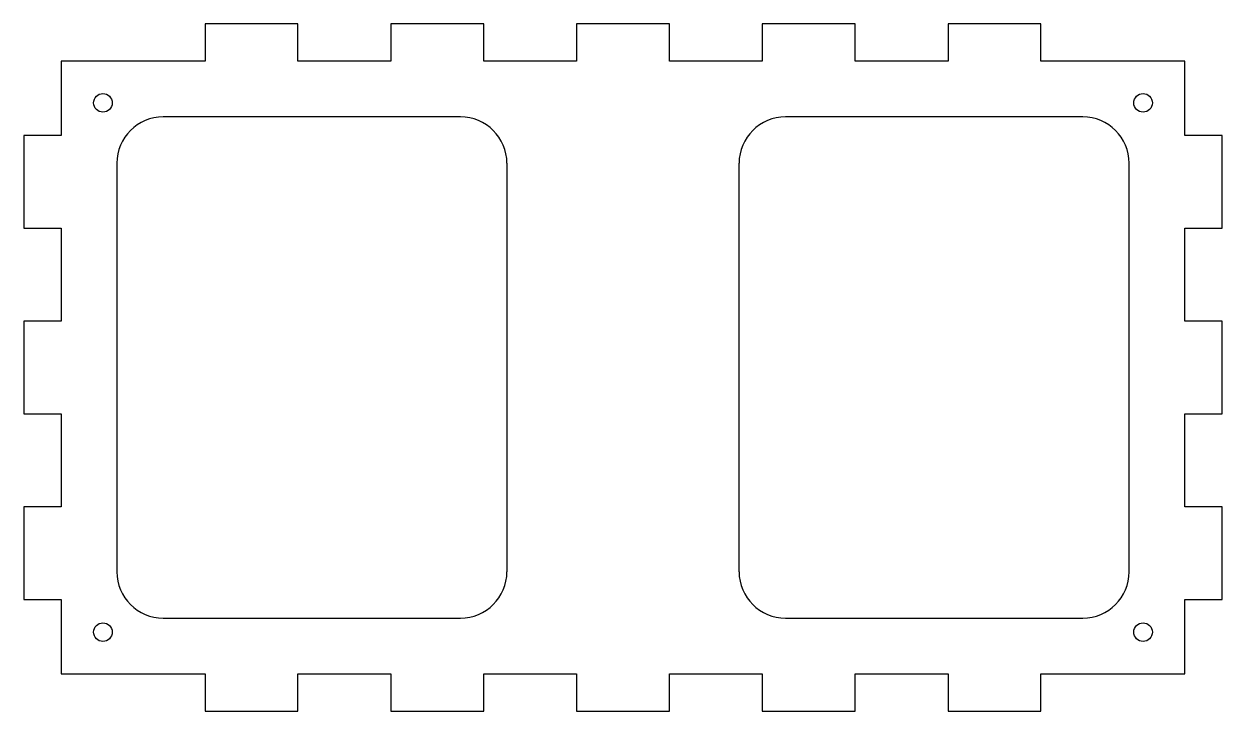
# Model space of a CAD drawing. Header units: millimetres. Extents: x -4 to 125, y -70 to 4.
import ezdxf

# ---------------------------------------------------------------- set-up
doc = ezdxf.new("R2010")
doc.units = ezdxf.units.MM

msp = doc.modelspace()

# ---------------------------------------------------------------- linework, layer by layer
at = {"color": 7, "linetype": 'Continuous', "lineweight": 25}
for p, q in [((25.5, 4), (15.5, 4)), ((15.5, 4), (15.5, 0)), ((25.5, 0), (25.5, 4)), ((45.5, 4), (35.5, 4)), ((35.5, 4), (35.5, 0)), ((45.5, 0), (45.5, 4)), ((65.5, 4), (55.5, 4)), ((55.5, 4), (55.5, 0)), ((65.5, 0), (65.5, 4)), ((85.5, 4), (75.5, 4)), ((75.5, 4), (75.5, 0)), ((85.5, 0), (85.5, 4)), ((105.5, 4), (95.5, 4)), ((95.5, 4), (95.5, 0)), ((105.5, 0), (105.5, 4)), ((0, 0), (0, -8)), ((15.5, 0), (0, 0)), ((35.5, 0), (25.5, 0)), ((55.5, 0), (45.5, 0)), ((75.5, 0), (65.5, 0)), ((95.5, 0), (85.5, 0)), ((121, 0), (105.5, 0)), ((121, -8), (121, 0)), ((43, -6), (11, -6)), ((110, -6), (78, -6)), ((0, -8), (-4, -8)), ((-4, -8), (-4, -18)), ((125, -8), (121, -8)), ((125, -18), (125, -8)), ((6, -11), (6, -55)), ((48, -11), (48, -55)), ((73, -55), (73, -11)), ((115, -55), (115, -11)), ((-4, -18), (0, -18)), ((0, -18), (0, -28)), ((121, -28), (121, -18)), ((121, -18), (125, -18)), ((0, -28), (-4, -28)), ((-4, -28), (-4, -38)), ((125, -28), (121, -28)), ((125, -38), (125, -28)), ((-4, -38), (0, -38)), ((0, -38), (0, -48)), ((121, -48), (121, -38)), ((121, -38), (125, -38)), ((0, -48), (-4, -48)), ((-4, -48), (-4, -58)), ((125, -48), (121, -48)), ((125, -58), (125, -48)), ((-4, -58), (0, -58)), ((0, -58), (0, -66)), ((121, -66), (121, -58)), ((121, -58), (125, -58)), ((11, -60), (43, -60)), ((78, -60), (110, -60)), ((0, -66), (15.5, -66)), ((15.5, -66), (15.5, -70)), ((25.5, -70), (25.5, -66)), ((25.5, -66), (35.5, -66)), ((35.5, -66), (35.5, -70)), ((45.5, -70), (45.5, -66)), ((45.5, -66), (55.5, -66)), ((55.5, -66), (55.5, -70)), ((65.5, -70), (65.5, -66)), ((65.5, -66), (75.5, -66)), ((75.5, -66), (75.5, -70)), ((85.5, -70), (85.5, -66)), ((85.5, -66), (95.5, -66)), ((95.5, -66), (95.5, -70)), ((105.5, -70), (105.5, -66)), ((105.5, -66), (121, -66)), ((15.5, -70), (25.5, -70)), ((35.5, -70), (45.5, -70)), ((55.5, -70), (65.5, -70)), ((75.5, -70), (85.5, -70)), ((95.5, -70), (105.5, -70))]:
    msp.add_line(p, q, dxfattribs=at)
for centre in [(4.5, -4.5), (116.5, -4.5), (4.5, -61.5), (116.5, -61.5)]:
    msp.add_circle(centre, 1, dxfattribs=at)
for centre, start, end in [((11, -11), 90, 180), ((43, -11), 0, 90), ((78, -11), 90, 180), ((110, -11), 0, 90), ((11, -55), 180, 270), ((43, -55), 270, 0), ((78, -55), 180, 270), ((110, -55), 270, 0)]:
    msp.add_arc(centre, 5, start, end, dxfattribs=at)

doc.saveas('drawing.dxf')
